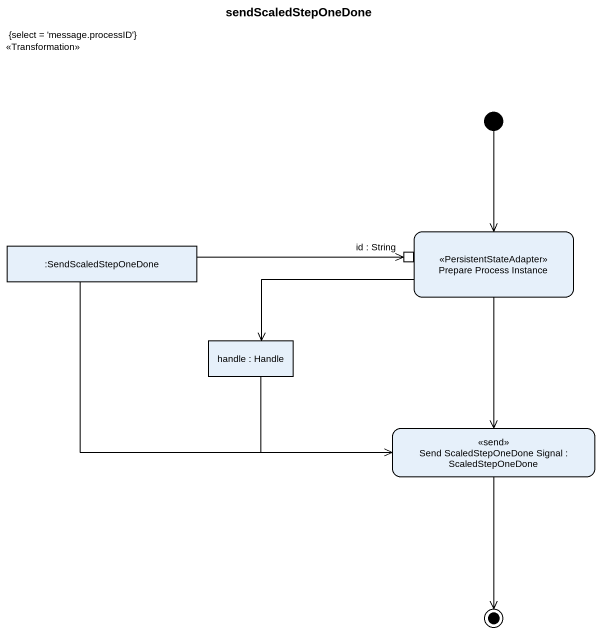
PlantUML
@startuml
title sendScaledStepOneDone
hide empty description
state ":SendScaledStepOneDone" as SendScaledStepOneDone <<object>>
state "Prepare Process Instance" as Prepare_Process_Instance <<PersistentStateAdapter>> {
  state "id : String" as id_String <<inputPin>>
}
state "handle : Handle" as handle <<object>>
state "Send ScaledStepOneDone Signal : ScaledStepOneDone" as Send_ScaledStepOneDone <<send>>
[*] --> Prepare_Process_Instance
SendScaledStepOneDone -right-> id_String : <<Transformation>>\n{select = 'message.processID'}
SendScaledStepOneDone -right-> Send_ScaledStepOneDone
Prepare_Process_Instance -left-> handle
Prepare_Process_Instance --> Send_ScaledStepOneDone
handle -right-> Send_ScaledStepOneDone
Send_ScaledStepOneDone --> [*]
@enduml
